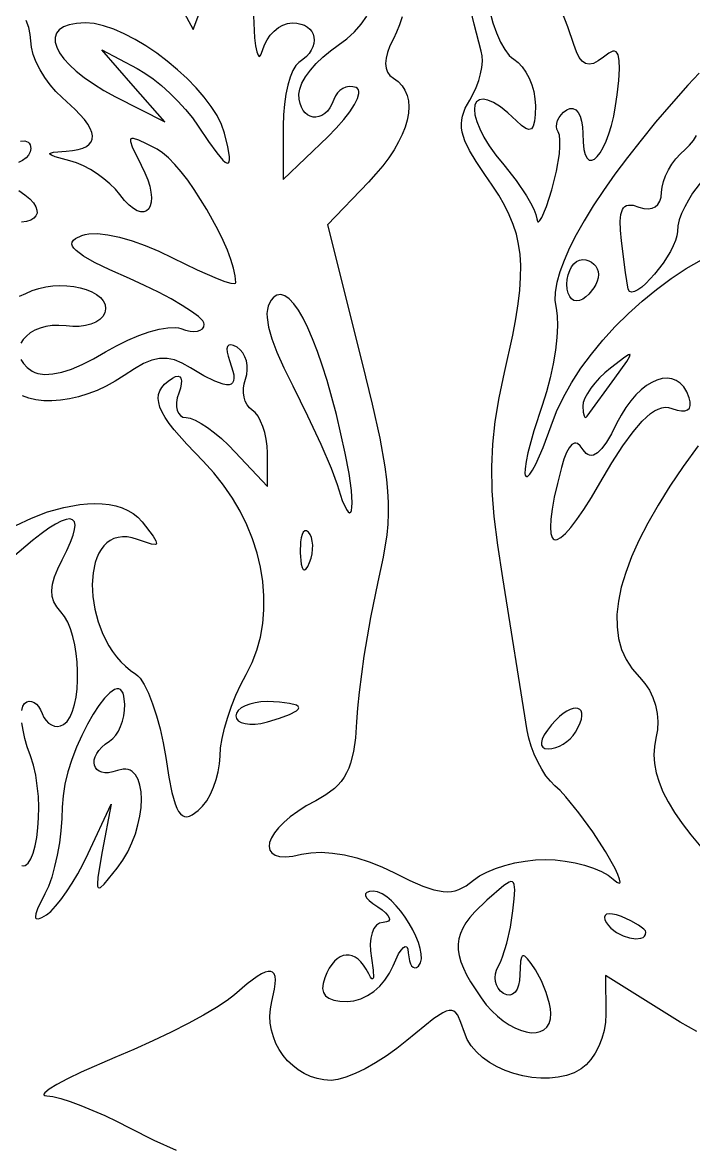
# Model space of a CAD drawing. Header units: millimetres. Extents: x -3.08 to 4.09, y 0 to 4.57.
# Drawn here: x 0.205 to 0.678, y 2.976 to 3.767 of the extents above; entities that cross this region are included whole.
import ezdxf

# ---------------------------------------------------------------- set-up
doc = ezdxf.new("R2010")
doc.units = ezdxf.units.MM

msp = doc.modelspace()

# ---------------------------------------------------------------- linework, layer by layer
at = {"flags": 128}
for points in [[(0.573587, 3.177784), (0.580518, 3.177501), (0.587568, 3.176689), (0.594539, 3.175404), (0.601238, 3.173705), (0.607466, 3.171647), (0.61303, 3.169288), (0.617732, 3.166686), (0.621378, 3.163896), (0.623935, 3.161786), (0.625527, 3.161133), (0.625968, 3.161328), (0.626176, 3.161857), (0.625903, 3.163878), (0.62473, 3.167117), (0.622679, 3.171493), (0.616031, 3.18334), (0.606999, 3.197306), (0.597267, 3.210691), (0.588004, 3.221977), (0.583913, 3.226358), (0.580378, 3.229646), (0.577176, 3.232782), (0.57403, 3.23673), (0.57102, 3.24133), (0.568227, 3.246423), (0.565732, 3.25185), (0.563615, 3.25745), (0.561956, 3.263065), (0.560837, 3.268534), (0.543531, 3.376146), (0.540049, 3.399088), (0.537597, 3.419266), (0.536181, 3.437364), (0.535809, 3.454066), (0.536486, 3.470055), (0.538218, 3.486017), (0.541014, 3.502634), (0.544878, 3.52059), (0.550638, 3.546916), (0.552787, 3.558408), (0.554432, 3.568933), (0.555565, 3.578602), (0.556173, 3.587524), (0.556245, 3.595812), (0.555771, 3.603574), (0.554739, 3.610923), (0.553138, 3.617968), (0.550958, 3.624819), (0.548187, 3.631588), (0.544814, 3.638385), (0.540829, 3.64532), (0.536219, 3.652505), (0.530975, 3.660048), (0.524819, 3.669023), (0.52014, 3.676825), (0.516889, 3.683694), (0.515019, 3.689868), (0.514586, 3.692769), (0.51448, 3.695586), (0.514694, 3.698349), (0.515223, 3.701087), (0.517201, 3.706611), (0.520364, 3.712396), (0.522794, 3.716716), (0.524885, 3.721314), (0.526604, 3.726046), (0.527918, 3.730772), (0.528794, 3.735351), (0.529198, 3.73964), (0.529099, 3.743498), (0.528462, 3.746784), (0.523343, 3.76588), (0.517309, 3.791673)], [(0.31135, 3.788312), (0.325462, 3.761937), (0.334378, 3.786021)], [(0.534379, 3.774706), (0.536589, 3.766831), (0.539154, 3.759592), (0.541992, 3.753194), (0.54502, 3.747845), (0.548158, 3.743751), (0.549742, 3.742239), (0.551323, 3.741118), (0.554392, 3.738845), (0.557255, 3.735781), (0.559849, 3.732063), (0.562113, 3.727823), (0.563982, 3.723196), (0.565395, 3.718317), (0.566289, 3.71332), (0.5666, 3.70834), (0.566452, 3.702125), (0.565974, 3.697392), (0.565114, 3.694098), (0.563819, 3.692203), (0.562993, 3.691767), (0.562039, 3.691665), (0.559722, 3.692443), (0.556815, 3.694497), (0.553267, 3.697784), (0.547264, 3.703391), (0.541888, 3.707644), (0.537162, 3.710619), (0.533105, 3.71239), (0.529739, 3.713031), (0.527085, 3.712615), (0.525165, 3.711217), (0.524, 3.708911), (0.52361, 3.705772), (0.524017, 3.701872), (0.525242, 3.697287), (0.527306, 3.692091), (0.530231, 3.686357), (0.534037, 3.68016), (0.538746, 3.673574), (0.544378, 3.666673), (0.553082, 3.65576), (0.560352, 3.644993), (0.563212, 3.640051), (0.565427, 3.635611), (0.566903, 3.631827), (0.567545, 3.628854), (0.567935, 3.627069), (0.568267, 3.626706), (0.568682, 3.626681), (0.56974, 3.627607), (0.571067, 3.629764), (0.574352, 3.63744), (0.578184, 3.649048), (0.581532, 3.662293), (0.583482, 3.674422), (0.583888, 3.679647), (0.583891, 3.684089), (0.583472, 3.68758), (0.582614, 3.689951)], [(0.582614, 3.689951), (0.581785, 3.691803), (0.581457, 3.693807), (0.581605, 3.695898), (0.582206, 3.698014), (0.583235, 3.70009), (0.584667, 3.702064), (0.586478, 3.703872), (0.588642, 3.705451), (0.590934, 3.706394), (0.593061, 3.706349), (0.59498, 3.705379), (0.596647, 3.703548), (0.59802, 3.700921), (0.599054, 3.69756), (0.599707, 3.693531), (0.599934, 3.688896), (0.600151, 3.68262), (0.600772, 3.677665), (0.601746, 3.673973), (0.603024, 3.671491), (0.604557, 3.670164), (0.606296, 3.669935), (0.608191, 3.670751), (0.610194, 3.672557), (0.612255, 3.675297), (0.614326, 3.678916), (0.616356, 3.68336), (0.618297, 3.688573), (0.620099, 3.694501), (0.621714, 3.701088), (0.623092, 3.70828), (0.624184, 3.716021), (0.625242, 3.726248), (0.625733, 3.734276), (0.625614, 3.74022), (0.624845, 3.744192), (0.624204, 3.745475), (0.623384, 3.746307), (0.622381, 3.746704), (0.62119, 3.746679), (0.61822, 3.74542), (0.614434, 3.742646), (0.610702, 3.739877), (0.607407, 3.738169), (0.604493, 3.737546), (0.601904, 3.738031), (0.599586, 3.739647), (0.597483, 3.742419), (0.595538, 3.746369), (0.593698, 3.751521), (0.589522, 3.763936), (0.585222, 3.774764)], [(0.20411, 3.529672), (0.205937, 3.526838), (0.208578, 3.524126), (0.212073, 3.52159), (0.213942, 3.520633), (0.216038, 3.519928), (0.220873, 3.519261), (0.226498, 3.519569), (0.232837, 3.520831), (0.239811, 3.523028), (0.247342, 3.526139), (0.255354, 3.530143), (0.263767, 3.535021), (0.271482, 3.539452), (0.279324, 3.543338), (0.287076, 3.54661), (0.294521, 3.549203), (0.301441, 3.551049), (0.307619, 3.552081), (0.312837, 3.552233), (0.315018, 3.551958), (0.316878, 3.551437), (0.32017, 3.550365), (0.323242, 3.549733), (0.326025, 3.549529), (0.328453, 3.549741), (0.330458, 3.550356), (0.331974, 3.551361), (0.332933, 3.552744), (0.333267, 3.554493), (0.332993, 3.555563), (0.33219, 3.556837), (0.329103, 3.559926), (0.324222, 3.563629), (0.317764, 3.567812), (0.309945, 3.572345), (0.300982, 3.577094), (0.291091, 3.581928), (0.280489, 3.586715), (0.266782, 3.59284), (0.256039, 3.59808), (0.24814, 3.602545), (0.242963, 3.606343), (0.241358, 3.608028), (0.240389, 3.609586), (0.24004, 3.611034), (0.240296, 3.612383), (0.241142, 3.613648), (0.242564, 3.614843), (0.247073, 3.617076), (0.249356, 3.617759), (0.251983, 3.618192), (0.258165, 3.61833), (0.265422, 3.61754), (0.273559, 3.615869), (0.282378, 3.613366), (0.291682, 3.610078), (0.301276, 3.606053), (0.310962, 3.60134), (0.328249, 3.592782), (0.342408, 3.586635), (0.347857, 3.584645), (0.351975, 3.583473), (0.35458, 3.58319), (0.355258, 3.583404), (0.355489, 3.583868), (0.355082, 3.588555), (0.353912, 3.594001), (0.352055, 3.600076), (0.349588, 3.606651), (0.346585, 3.613598), (0.343124, 3.620788), (0.33513, 3.635382), (0.326215, 3.649403), (0.321602, 3.655877), (0.316987, 3.661821), (0.312447, 3.667107), (0.308056, 3.671606), (0.303892, 3.67519), (0.300031, 3.677729), (0.292641, 3.6816), (0.287171, 3.684174), (0.283519, 3.685347), (0.282342, 3.685376), (0.28158, 3.685015), (0.28122, 3.684253), (0.28125, 3.683075), (0.282426, 3.679422), (0.288878, 3.666562), (0.291489, 3.661235), (0.293477, 3.656244), (0.294875, 3.651634), (0.295714, 3.647447), (0.296026, 3.643727), (0.295842, 3.640517), (0.295195, 3.637859), (0.294116, 3.635798), (0.292637, 3.634376), (0.290789, 3.633637), (0.288604, 3.633623), (0.286115, 3.634379), (0.283351, 3.635946), (0.280347, 3.638368), (0.277132, 3.641689), (0.273739, 3.645951), (0.270629, 3.649706), (0.266861, 3.653429), (0.262582, 3.657021), (0.257934, 3.660387), (0.253062, 3.663429), (0.24811, 3.666051), (0.243223, 3.668155), (0.238545, 3.669646), (0.22825, 3.672499), (0.225555, 3.673544), (0.224477, 3.674387), (0.22454, 3.674744), (0.225001, 3.675065), (0.227113, 3.675616), (0.236045, 3.676493), (0.240519, 3.676937), (0.244374, 3.677633), (0.247609, 3.678583), (0.250224, 3.679785), (0.25222, 3.681242), (0.253596, 3.682952), (0.254353, 3.684916), (0.254489, 3.687135), (0.254006, 3.689609), (0.252903, 3.692338), (0.251181, 3.695323), (0.248838, 3.698563), (0.242293, 3.705813), (0.233267, 3.71409), (0.228803, 3.718338), (0.224639, 3.723129), (0.220865, 3.728299), (0.217573, 3.733684), (0.214853, 3.739119), (0.212798, 3.744442), (0.211498, 3.749486), (0.211045, 3.75409), (0.210666, 3.758612), (0.209581, 3.763433), (0.207866, 3.768405)], [(0.347559, 3.689021), (0.345444, 3.695091), (0.34227, 3.701413), (0.338147, 3.707899), (0.333189, 3.71446), (0.327508, 3.721007), (0.321216, 3.727451), (0.314426, 3.733704), (0.30725, 3.739675), (0.2998, 3.745277), (0.292188, 3.75042), (0.284527, 3.755016), (0.27693, 3.758976), (0.269508, 3.76221), (0.262374, 3.76463), (0.255641, 3.766148), (0.24942, 3.766673), (0.243199, 3.766347), (0.238079, 3.765401), (0.234041, 3.763885), (0.231063, 3.761848), (0.229127, 3.75934), (0.228211, 3.756409), (0.228295, 3.753106), (0.229359, 3.749479), (0.231383, 3.745578), (0.234347, 3.741452), (0.23823, 3.737151), (0.243012, 3.732724), (0.248672, 3.72822), (0.255192, 3.723689), (0.26255, 3.71918), (0.270725, 3.714743), (0.305489, 3.696965), (0.283267, 3.722326), (0.261045, 3.747673), (0.286045, 3.734562), (0.291433, 3.731366), (0.297167, 3.727304), (0.303071, 3.722543), (0.30897, 3.717248), (0.314687, 3.711585), (0.320047, 3.70572), (0.324873, 3.69982), (0.328989, 3.694048), (0.336355, 3.683087), (0.34216, 3.67511), (0.346464, 3.670102), (0.348071, 3.668705), (0.349326, 3.668045), (0.350235, 3.668119), (0.350807, 3.668924), (0.351048, 3.67046), (0.350966, 3.672724), (0.349863, 3.679428), (0.347559, 3.689021)], [(0.367878, 3.771632), (0.368786, 3.756137), (0.369477, 3.750489), (0.37029, 3.746373), (0.3712, 3.743889), (0.371683, 3.743291), (0.372181, 3.743138), (0.37269, 3.743442), (0.373207, 3.744217), (0.374253, 3.747229), (0.375597, 3.751135), (0.377477, 3.754779), (0.379806, 3.758081), (0.3825, 3.760962), (0.38547, 3.763341), (0.388632, 3.765139), (0.391899, 3.766276), (0.395184, 3.766673), (0.398419, 3.766473), (0.401291, 3.765897), (0.403794, 3.764981), (0.405922, 3.763763), (0.407669, 3.762278), (0.409028, 3.760565), (0.409993, 3.758659), (0.410559, 3.756597), (0.410718, 3.754416), (0.410465, 3.752152), (0.409792, 3.749843), (0.408695, 3.747525), (0.407167, 3.745234), (0.405202, 3.743008), (0.402793, 3.740883), (0.399934, 3.738896), (0.397702, 3.736744), (0.39562, 3.733246), (0.393733, 3.728585), (0.392087, 3.722942), (0.390727, 3.716503), (0.389699, 3.709448), (0.389049, 3.701963), (0.388823, 3.694229), (0.388823, 3.656437), (0.420225, 3.686548), (0.426298, 3.692691), (0.431514, 3.698596), (0.435792, 3.704123), (0.439048, 3.70913), (0.441202, 3.713474), (0.442171, 3.717015), (0.442185, 3.71844), (0.441873, 3.71961), (0.441223, 3.720509), (0.440225, 3.721118), (0.437846, 3.72175), (0.435459, 3.721835), (0.433129, 3.721408), (0.430918, 3.720503), (0.428892, 3.719154), (0.427114, 3.717395), (0.425648, 3.715261), (0.424559, 3.712784), (0.423268, 3.709571), (0.421734, 3.706847), (0.420001, 3.704606), (0.418115, 3.702841), (0.416121, 3.701546), (0.414063, 3.700715), (0.411988, 3.70034), (0.409939, 3.700415), (0.407962, 3.700933), (0.406103, 3.701887), (0.404406, 3.703272), (0.402916, 3.705079), (0.401679, 3.707304), (0.40074, 3.709938), (0.400143, 3.712975), (0.399934, 3.716409), (0.400501, 3.720078), (0.402126, 3.724218), (0.404695, 3.728688), (0.408093, 3.733345), (0.412209, 3.738049), (0.416926, 3.742657), (0.422132, 3.747029), (0.427712, 3.751021), (0.433722, 3.755443), (0.43913, 3.760395), (0.443874, 3.765778), (0.447892, 3.771494)], [(0.472785, 3.771054), (0.470891, 3.765397), (0.468801, 3.760155), (0.466559, 3.755507), (0.464116, 3.750509), (0.462371, 3.745953), (0.461324, 3.741836), (0.460975, 3.738158), (0.461324, 3.734916), (0.462371, 3.73211), (0.464116, 3.729738), (0.466559, 3.727798), (0.469885, 3.725341), (0.472592, 3.722482), (0.474687, 3.719246), (0.476174, 3.715659), (0.477061, 3.711746), (0.477353, 3.707533), (0.477057, 3.703046), (0.476179, 3.698309), (0.474724, 3.693348), (0.4727, 3.68819), (0.470112, 3.682859), (0.466967, 3.67738), (0.46327, 3.671781), (0.459028, 3.666085), (0.454248, 3.660318), (0.448934, 3.654507), (0.420156, 3.624479), (0.444517, 3.527229), (0.451587, 3.498228), (0.456873, 3.474266), (0.460455, 3.454218), (0.461632, 3.44531), (0.462415, 3.43696), (0.462812, 3.429025), (0.462833, 3.421366), (0.46249, 3.413842), (0.461792, 3.406313), (0.459373, 3.390674), (0.455656, 3.373326), (0.450384, 3.348011), (0.445793, 3.320974), (0.442377, 3.295449), (0.441263, 3.284265), (0.440628, 3.274673), (0.439844, 3.26345), (0.438463, 3.253846), (0.436384, 3.245663), (0.43505, 3.242043), (0.433503, 3.238703), (0.431731, 3.235619), (0.429719, 3.232766), (0.427456, 3.23012), (0.424929, 3.227656), (0.41903, 3.223172), (0.41192, 3.219118), (0.405136, 3.215429), (0.399091, 3.211616), (0.393804, 3.207742), (0.389292, 3.203873), (0.385572, 3.200073), (0.38266, 3.196408), (0.380576, 3.192942), (0.379335, 3.189741), (0.378955, 3.186869), (0.379454, 3.184391), (0.380849, 3.182372), (0.383156, 3.180878), (0.386394, 3.179972), (0.39058, 3.17972), (0.395731, 3.180187), (0.401864, 3.181437), (0.408406, 3.182541), (0.415704, 3.182809), (0.423612, 3.182269), (0.431984, 3.180951), (0.440675, 3.178883), (0.449538, 3.176093), (0.458428, 3.172611), (0.467198, 3.168465), (0.478149, 3.163023), (0.487314, 3.15901), (0.495019, 3.156396), (0.501588, 3.155151), (0.504549, 3.155032), (0.507349, 3.155243), (0.510027, 3.155781), (0.512625, 3.156643), (0.517744, 3.159319), (0.523031, 3.163243), (0.527226, 3.166164), (0.532442, 3.16889), (0.538473, 3.171359), (0.545111, 3.173514), (0.552149, 3.175293), (0.559379, 3.176637), (0.566594, 3.177488), (0.573587, 3.177784)], [(0.682032, 3.731334), (0.673948, 3.722757), (0.662263, 3.709582), (0.65127, 3.696701), (0.640988, 3.684146), (0.631437, 3.671952), (0.622637, 3.660151), (0.614608, 3.648779), (0.60737, 3.637867), (0.600942, 3.627451), (0.595346, 3.617563), (0.590601, 3.608238), (0.586726, 3.599509), (0.583743, 3.591409), (0.58167, 3.583972), (0.580527, 3.577233), (0.580335, 3.571224), (0.581114, 3.565979), (0.582011, 3.560372), (0.582218, 3.553354), (0.581774, 3.545207), (0.580722, 3.536212), (0.5791, 3.52665), (0.57695, 3.516803), (0.574312, 3.506953), (0.571225, 3.497382), (0.565381, 3.479433), (0.561283, 3.46405), (0.560004, 3.457832), (0.559302, 3.452868), (0.559221, 3.449363), (0.559428, 3.448221), (0.559809, 3.447521), (0.560343, 3.447263), (0.560997, 3.447421), (0.562628, 3.448909), (0.564628, 3.451841), (0.566925, 3.456069), (0.572115, 3.467833), (0.577614, 3.483034), (0.581439, 3.493084), (0.586278, 3.503236), (0.59205, 3.513414), (0.598675, 3.523542), (0.606073, 3.533544), (0.614165, 3.543345), (0.622871, 3.55287), (0.632109, 3.562041), (0.641801, 3.570785), (0.651866, 3.579024), (0.662224, 3.586683), (0.672796, 3.593687), (0.683501, 3.599959)], [(0.203877, 3.683534), (0.206926, 3.683558), (0.209176, 3.682696), (0.209983, 3.681922), (0.210568, 3.680913), (0.211045, 3.678173), (0.210648, 3.675853), (0.209511, 3.673673), (0.207712, 3.671683), (0.205333, 3.66993), (0.202452, 3.668464)], [(0.684199, 3.656085), (0.677325, 3.646706), (0.674335, 3.64189), (0.671734, 3.637103), (0.669591, 3.632429), (0.667976, 3.627954), (0.666956, 3.623761), (0.6666, 3.619937), (0.666249, 3.616887), (0.665252, 3.613428), (0.663696, 3.609663), (0.661667, 3.605693), (0.656539, 3.597549), (0.650561, 3.589809), (0.644424, 3.583289), (0.641512, 3.580741), (0.638821, 3.578804), (0.636437, 3.57758), (0.634446, 3.57717), (0.632934, 3.577676), (0.631989, 3.579201), (0.630047, 3.590913), (0.627156, 3.613271), (0.626434, 3.620881), (0.626293, 3.627037), (0.626765, 3.631804), (0.627885, 3.635246), (0.628699, 3.636491), (0.629688, 3.63743), (0.630856, 3.638069), (0.632207, 3.638419), (0.635476, 3.638279), (0.639531, 3.637076), (0.642928, 3.636081), (0.646009, 3.635795), (0.648731, 3.636191), (0.651052, 3.637243), (0.65293, 3.638922), (0.654324, 3.641201), (0.655191, 3.644053), (0.655489, 3.647451), (0.655827, 3.651044), (0.656795, 3.654939), (0.658325, 3.659011), (0.660349, 3.663135), (0.662799, 3.667188), (0.665608, 3.671045), (0.668708, 3.674581), (0.672031, 3.677673), (0.675208, 3.680669), (0.677889, 3.68392), (0.680036, 3.687323)], [(0.20268, 3.648706), (0.206952, 3.64567), (0.210339, 3.642737), (0.212863, 3.639939), (0.214544, 3.637309), (0.215401, 3.63488), (0.215455, 3.632683), (0.214727, 3.630753), (0.213237, 3.629121), (0.211005, 3.627821), (0.208051, 3.626884), (0.204396, 3.626343)], [(0.588823, 3.582673), (0.589049, 3.586154), (0.589699, 3.589401), (0.590727, 3.592345), (0.592087, 3.594913), (0.593733, 3.597034), (0.59562, 3.598638), (0.597702, 3.599653), (0.599934, 3.600007), (0.602166, 3.599793), (0.604248, 3.599181), (0.606135, 3.598214), (0.607781, 3.596934), (0.609141, 3.595384), (0.610168, 3.593608), (0.610818, 3.591649), (0.611045, 3.589548), (0.610818, 3.587308), (0.610168, 3.584948), (0.609141, 3.582538), (0.607781, 3.580149), (0.604248, 3.57572), (0.602166, 3.573822), (0.599934, 3.572229), (0.597702, 3.571202), (0.59562, 3.570927), (0.593733, 3.571361), (0.592087, 3.572462), (0.590727, 3.574186), (0.589699, 3.576491), (0.589049, 3.579334), (0.588823, 3.582673)], [(0.203139, 3.574269), (0.207642, 3.576104), (0.212007, 3.578191), (0.216672, 3.579783), (0.221547, 3.580903), (0.226542, 3.581573), (0.231568, 3.581814), (0.236536, 3.581649), (0.241355, 3.581099), (0.245936, 3.580187), (0.250188, 3.578935), (0.254023, 3.577364), (0.257351, 3.575496), (0.260082, 3.573354), (0.262125, 3.570959), (0.263393, 3.568334), (0.263794, 3.5655), (0.263239, 3.562479), (0.261913, 3.56004), (0.259769, 3.557896), (0.256918, 3.556084), (0.253474, 3.55464), (0.249547, 3.553604), (0.245249, 3.553012), (0.240693, 3.552902), (0.235989, 3.553312), (0.230919, 3.553757), (0.226138, 3.553629), (0.221684, 3.552981), (0.2176, 3.551865), (0.213925, 3.550337), (0.2107, 3.54845), (0.207965, 3.546256), (0.20576, 3.54381), (0.204127, 3.541166)], [(0.432642, 3.463896), (0.426412, 3.491003), (0.41983, 3.51496), (0.416457, 3.525649), (0.413056, 3.535421), (0.409647, 3.544232), (0.40625, 3.55204), (0.402885, 3.5588), (0.399573, 3.56447), (0.396333, 3.569006), (0.393185, 3.572366), (0.39015, 3.574506), (0.387247, 3.575383), (0.385852, 3.575334), (0.384497, 3.574953), (0.383186, 3.574234), (0.38192, 3.573173), (0.380427, 3.571438), (0.379231, 3.569487), (0.378336, 3.567306), (0.377744, 3.564879), (0.37746, 3.562192), (0.377487, 3.559229), (0.378484, 3.552416), (0.380764, 3.544319), (0.384352, 3.534818), (0.389274, 3.523791), (0.395559, 3.511118), (0.406004, 3.490169), (0.415404, 3.470093), (0.422729, 3.453169), (0.426948, 3.441673), (0.430537, 3.430575), (0.433462, 3.424054), (0.434651, 3.422414), (0.435644, 3.421804), (0.436431, 3.422185), (0.437003, 3.423519), (0.43735, 3.425767), (0.437461, 3.428892), (0.43694, 3.437617), (0.43536, 3.449387), (0.432642, 3.463896)], [(0.200621, 3.412821), (0.211607, 3.418104), (0.222933, 3.422408), (0.234333, 3.425619), (0.245542, 3.427622), (0.250992, 3.428136), (0.256294, 3.428305), (0.261416, 3.428116), (0.266325, 3.427553), (0.270986, 3.426603), (0.275368, 3.425252), (0.279437, 3.423485), (0.28316, 3.421289), (0.286503, 3.418648), (0.289434, 3.415548), (0.297391, 3.405278), (0.299247, 3.402175), (0.299656, 3.400295), (0.29931, 3.399782), (0.298593, 3.399538), (0.296035, 3.399806), (0.286337, 3.403021), (0.282524, 3.404205), (0.278952, 3.404834), (0.275619, 3.404936), (0.272528, 3.404539), (0.269677, 3.403672), (0.267068, 3.402364), (0.264701, 3.400645), (0.262576, 3.398542), (0.260693, 3.396085), (0.259053, 3.393303), (0.257657, 3.390224), (0.256504, 3.386877), (0.25493, 3.379496), (0.254335, 3.37139), (0.254721, 3.362791), (0.256092, 3.353928), (0.258451, 3.345032), (0.261799, 3.336335), (0.266141, 3.328067), (0.268686, 3.324166), (0.27148, 3.320459), (0.274523, 3.316974), (0.277817, 3.313742), (0.281361, 3.310789), (0.285156, 3.308146), (0.286566, 3.307019), (0.288013, 3.305413), (0.290976, 3.300888), (0.293957, 3.294809), (0.296871, 3.287418), (0.299632, 3.278955), (0.302152, 3.269659), (0.304346, 3.259772), (0.306128, 3.249534), (0.308363, 3.235739), (0.310533, 3.224949), (0.312759, 3.216966), (0.313932, 3.213965), (0.315165, 3.211592), (0.316472, 3.20982), (0.31787, 3.208627), (0.319373, 3.207986), (0.320997, 3.207872), (0.322757, 3.208262), (0.324668, 3.20913), (0.329003, 3.212201), (0.332092, 3.215279), (0.334974, 3.219158), (0.337585, 3.223682), (0.339863, 3.228692), (0.341744, 3.234033), (0.343165, 3.239547), (0.344064, 3.245076), (0.344378, 3.250465), (0.344752, 3.256241), (0.345825, 3.26289), (0.34752, 3.270177), (0.349764, 3.277866), (0.35248, 3.285721), (0.355593, 3.293506), (0.359029, 3.300985), (0.362712, 3.307923), (0.366962, 3.316333), (0.370334, 3.325163), (0.372842, 3.33435), (0.374498, 3.343832), (0.375315, 3.353547), (0.375304, 3.363434), (0.374478, 3.37343), (0.37285, 3.383474), (0.370433, 3.393502), (0.367238, 3.403454), (0.363279, 3.413267), (0.358567, 3.422878), (0.353116, 3.432227), (0.346937, 3.441251), (0.340043, 3.449888), (0.332448, 3.458076), (0.320889, 3.470049), (0.312031, 3.480235), (0.308589, 3.484728), (0.305791, 3.488861), (0.303627, 3.49266), (0.302085, 3.496156), (0.301156, 3.499376), (0.300828, 3.502348), (0.301093, 3.505102), (0.301938, 3.507666), (0.303354, 3.510068), (0.30533, 3.512337), (0.307855, 3.514502), (0.31092, 3.51659), (0.313069, 3.517663), (0.314789, 3.517987), (0.316064, 3.517597), (0.316882, 3.516527), (0.317226, 3.514812), (0.317084, 3.512485), (0.31644, 3.50958), (0.315281, 3.506132), (0.314194, 3.502667), (0.313648, 3.499437), (0.313622, 3.496509), (0.314093, 3.493956), (0.315042, 3.491848), (0.316445, 3.490255), (0.318282, 3.489247), (0.320531, 3.488896), (0.323377, 3.488399), (0.326926, 3.486976), (0.331035, 3.484727), (0.335564, 3.481751), (0.340371, 3.478149), (0.345314, 3.474019), (0.350253, 3.469461), (0.355045, 3.464576), (0.377712, 3.440257), (0.377712, 3.463923), (0.377494, 3.46881), (0.376872, 3.473628), (0.375888, 3.478253), (0.374587, 3.48256), (0.373012, 3.486428), (0.371208, 3.48973), (0.369218, 3.492344), (0.367087, 3.494146), (0.36507, 3.495775), (0.363418, 3.497894), (0.362151, 3.500413), (0.361288, 3.503244), (0.36085, 3.506298), (0.360856, 3.509483), (0.361327, 3.512713), (0.362281, 3.515896), (0.363213, 3.519097), (0.363618, 3.522369), (0.363522, 3.52562), (0.362948, 3.528758), (0.36192, 3.531691), (0.360465, 3.534327), (0.358604, 3.536574), (0.356364, 3.53834), (0.353929, 3.53961), (0.351985, 3.540119), (0.350544, 3.53989), (0.349614, 3.538941), (0.349209, 3.537292), (0.349337, 3.534965), (0.35001, 3.531979), (0.351239, 3.528354), (0.353455, 3.521554), (0.353996, 3.518831), (0.35415, 3.516556), (0.353912, 3.51473), (0.353275, 3.513352), (0.352232, 3.512419), (0.350778, 3.511932), (0.348905, 3.511889), (0.346607, 3.512289), (0.340712, 3.514414), (0.333042, 3.5183), (0.323545, 3.523937), (0.317728, 3.527201), (0.312308, 3.529382), (0.307083, 3.530456), (0.30185, 3.530399), (0.296406, 3.529187), (0.290549, 3.526797), (0.284075, 3.523203), (0.276781, 3.518382), (0.270617, 3.514395), (0.264264, 3.51091), (0.257789, 3.507928), (0.251259, 3.505452), (0.244742, 3.503484), (0.238305, 3.502025), (0.232015, 3.501078), (0.225939, 3.500644), (0.220145, 3.500725), (0.2147, 3.501324), (0.209672, 3.502443), (0.205127, 3.504083)], [(0.622517, 3.516673), (0.630919, 3.528417), (0.632895, 3.53163), (0.633349, 3.533154), (0.632996, 3.533303), (0.632252, 3.533054), (0.629578, 3.531394), (0.619378, 3.523646), (0.615472, 3.520345), (0.611828, 3.516808), (0.608526, 3.513145), (0.605646, 3.509465), (0.603266, 3.505879), (0.601468, 3.502497), (0.600331, 3.499429), (0.599934, 3.496784), (0.600182, 3.492648), (0.600857, 3.489955), (0.601323, 3.48922), (0.601856, 3.488933), (0.602443, 3.489121), (0.603073, 3.489812), (0.622517, 3.516673)], [(0.662712, 3.49534), (0.666357, 3.494153), (0.669438, 3.493595), (0.671933, 3.493653), (0.673823, 3.494316), (0.675088, 3.495571), (0.675708, 3.497406), (0.675663, 3.49981), (0.674934, 3.502771), (0.673187, 3.506965), (0.67104, 3.510376), (0.668536, 3.51302), (0.665721, 3.514912), (0.662638, 3.516069), (0.659332, 3.516505), (0.655848, 3.516237), (0.652231, 3.515281), (0.648523, 3.513652), (0.644771, 3.511365), (0.641019, 3.508437), (0.637311, 3.504884), (0.633691, 3.500721), (0.630205, 3.495963), (0.626896, 3.490627), (0.623809, 3.484729), (0.620076, 3.477415), (0.616573, 3.471536), (0.613296, 3.467087), (0.610243, 3.464067), (0.60741, 3.462474), (0.606074, 3.462212), (0.604793, 3.462305), (0.603565, 3.462754), (0.60239, 3.463557), (0.600198, 3.466229), (0.598146, 3.468973), (0.596135, 3.470486), (0.595146, 3.470782), (0.594167, 3.470769), (0.592241, 3.469821), (0.590357, 3.467641), (0.588516, 3.464231), (0.586717, 3.459589), (0.584962, 3.453715), (0.582109, 3.442523), (0.579908, 3.432711), (0.578349, 3.424284), (0.577421, 3.417244), (0.577116, 3.411597), (0.577422, 3.407346), (0.578329, 3.404497), (0.579005, 3.403598), (0.579828, 3.403052), (0.580796, 3.402858), (0.581908, 3.403016), (0.584559, 3.404394), (0.587771, 3.407189), (0.591534, 3.411406), (0.595838, 3.417049), (0.600672, 3.424123), (0.606027, 3.43263), (0.611892, 3.442576), (0.620448, 3.456993), (0.628243, 3.469039), (0.635342, 3.478783), (0.641812, 3.486291), (0.644832, 3.489229), (0.647718, 3.491633), (0.650481, 3.493513), (0.653126, 3.494877), (0.655664, 3.495733), (0.658102, 3.49609), (0.660449, 3.495956), (0.662712, 3.49534)], [(0.68117, 3.468979), (0.670727, 3.454445), (0.661339, 3.440515), (0.653004, 3.427186), (0.645723, 3.41445), (0.639492, 3.402304), (0.634311, 3.390741), (0.630179, 3.379756), (0.627093, 3.369343), (0.625054, 3.359499), (0.624058, 3.350216), (0.624105, 3.34149), (0.625193, 3.333315), (0.627322, 3.325686), (0.630489, 3.318597), (0.634693, 3.312044), (0.639934, 3.306021), (0.643704, 3.30169), (0.646854, 3.296899), (0.649361, 3.291733), (0.651201, 3.286276), (0.652353, 3.280612), (0.652793, 3.274827), (0.652499, 3.269005), (0.651448, 3.263229), (0.650368, 3.257389), (0.650034, 3.251397), (0.650461, 3.245228), (0.651666, 3.238858), (0.653662, 3.232264), (0.656466, 3.225422), (0.660092, 3.218308), (0.664557, 3.210899), (0.669875, 3.20317), (0.676062, 3.195098), (0.683132, 3.18666)], [(0.20473, 3.282647), (0.205445, 3.285681), (0.206698, 3.287659), (0.208281, 3.288739), (0.209955, 3.289194), (0.21167, 3.289055), (0.213373, 3.288352), (0.215015, 3.287115), (0.216543, 3.285372), (0.217908, 3.283155), (0.219059, 3.280493), (0.22027, 3.277816), (0.221801, 3.275566), (0.22359, 3.273775), (0.225573, 3.272475), (0.227689, 3.271697), (0.229875, 3.271473), (0.23207, 3.271834), (0.234212, 3.272812), (0.236681, 3.274981), (0.23879, 3.278125), (0.240541, 3.282116), (0.241939, 3.286823), (0.242985, 3.292118), (0.243683, 3.297871), (0.244036, 3.303953), (0.244048, 3.310234), (0.243722, 3.316585), (0.243061, 3.322878), (0.242068, 3.328981), (0.240747, 3.334767), (0.2391, 3.340106), (0.237131, 3.344868), (0.234843, 3.348924), (0.232239, 3.352146), (0.229367, 3.355512), (0.227343, 3.359075), (0.22617, 3.362908), (0.22585, 3.367083), (0.226385, 3.371672), (0.227774, 3.376747), (0.230022, 3.382381), (0.233128, 3.388646), (0.236517, 3.395294), (0.239109, 3.401073), (0.240916, 3.405982), (0.241948, 3.41002), (0.242218, 3.413186), (0.241737, 3.41548), (0.240518, 3.416902), (0.238571, 3.417451), (0.235908, 3.417126), (0.232542, 3.415927), (0.228483, 3.413853), (0.223743, 3.410903), (0.218335, 3.407078), (0.212269, 3.402376), (0.198212, 3.39034)], [(0.406642, 3.408104), (0.405311, 3.409018), (0.404104, 3.40903), (0.403045, 3.4082), (0.402158, 3.406588), (0.401467, 3.404254), (0.400996, 3.401258), (0.400809, 3.393521), (0.401582, 3.385763), (0.402229, 3.383369), (0.403033, 3.381984), (0.403977, 3.381622), (0.405049, 3.382296), (0.406234, 3.384021), (0.407517, 3.386812), (0.408552, 3.389876), (0.409253, 3.393), (0.409624, 3.396097), (0.409668, 3.399078), (0.409388, 3.401857), (0.408789, 3.404345), (0.407872, 3.406457), (0.406642, 3.408104)], [(0.251573, 3.181896), (0.267698, 3.216673), (0.26142, 3.18334), (0.258331, 3.165346), (0.25796, 3.160399), (0.258114, 3.158888), (0.25851, 3.158), (0.259162, 3.157719), (0.260083, 3.158033), (0.262783, 3.160383), (0.271975, 3.171576), (0.275951, 3.177217), (0.2794, 3.183204), (0.282321, 3.189426), (0.284715, 3.195769), (0.28658, 3.202122), (0.287916, 3.208371), (0.288724, 3.214404), (0.289003, 3.220109), (0.288753, 3.225373), (0.287973, 3.230084), (0.286663, 3.234128), (0.284823, 3.237394), (0.282453, 3.23977), (0.281068, 3.240588), (0.279552, 3.241141), (0.277902, 3.241415), (0.276119, 3.241396), (0.272156, 3.240423), (0.26885, 3.239367), (0.265883, 3.238831), (0.263268, 3.23877), (0.261014, 3.239141), (0.259136, 3.239899), (0.257644, 3.240999), (0.256551, 3.242399), (0.255868, 3.244052), (0.255607, 3.245915), (0.25578, 3.247944), (0.256399, 3.250094), (0.257476, 3.252322), (0.259023, 3.254582), (0.261051, 3.256831), (0.263573, 3.259024), (0.2666, 3.261118), (0.268825, 3.262881), (0.270885, 3.265267), (0.272738, 3.26817), (0.274338, 3.271486), (0.275642, 3.275109), (0.276606, 3.278934), (0.277186, 3.282856), (0.277337, 3.286771), (0.276718, 3.292737), (0.276074, 3.294824), (0.275228, 3.296348), (0.274195, 3.297334), (0.272991, 3.297809), (0.271632, 3.297797), (0.270134, 3.297324), (0.266783, 3.295101), (0.263063, 3.291344), (0.2591, 3.28626), (0.255021, 3.280054), (0.25095, 3.272931), (0.247013, 3.265098), (0.243337, 3.256761), (0.240047, 3.248124), (0.23727, 3.239394), (0.23513, 3.230776), (0.233754, 3.222477), (0.233267, 3.214701), (0.233018, 3.206525), (0.232303, 3.197996), (0.231172, 3.189367), (0.229677, 3.180887), (0.227866, 3.172807), (0.225791, 3.165379), (0.2235, 3.158852), (0.221045, 3.153479), (0.215863, 3.142981), (0.214626, 3.139567), (0.214297, 3.13731), (0.214474, 3.136601), (0.21488, 3.136163), (0.216379, 3.136075), (0.218798, 3.136997), (0.222142, 3.138882), (0.225145, 3.141245), (0.228582, 3.144823), (0.232334, 3.149439), (0.236279, 3.154915), (0.240297, 3.161075), (0.244265, 3.167743), (0.248064, 3.174742), (0.251573, 3.181896)], [(0.399934, 3.284632), (0.39948, 3.285489), (0.39818, 3.286288), (0.393406, 3.287644), (0.38634, 3.288559), (0.377712, 3.288896), (0.373248, 3.28869), (0.369083, 3.288099), (0.365309, 3.287166), (0.362017, 3.285932), (0.359298, 3.284438), (0.357243, 3.282726), (0.355943, 3.280837), (0.355489, 3.278812), (0.355943, 3.276911), (0.357243, 3.275367), (0.359298, 3.274196), (0.362017, 3.273416), (0.365309, 3.273046), (0.369083, 3.273101), (0.373248, 3.273601), (0.377712, 3.274562), (0.38634, 3.277153), (0.393406, 3.279915), (0.39818, 3.282517), (0.39948, 3.283656), (0.399934, 3.284632)], [(0.594837, 3.267409), (0.596785, 3.270857), (0.598169, 3.273936), (0.599023, 3.276636), (0.599383, 3.278948), (0.599284, 3.28086), (0.598761, 3.282361), (0.597849, 3.283442), (0.596583, 3.284092), (0.594999, 3.284299), (0.593131, 3.284055), (0.591014, 3.283347), (0.588684, 3.282165), (0.586176, 3.2805), (0.583525, 3.27834), (0.580766, 3.275674), (0.577934, 3.272493), (0.575019, 3.268735), (0.57285, 3.265394), (0.57143, 3.262497), (0.570764, 3.260069), (0.570853, 3.258136), (0.571703, 3.256723), (0.573317, 3.255857), (0.575698, 3.255562), (0.578217, 3.255804), (0.580858, 3.256497), (0.583542, 3.257593), (0.586189, 3.259043), (0.588721, 3.260798), (0.591059, 3.26281), (0.593124, 3.26503), (0.594837, 3.267409)], [(0.204691, 3.173438), (0.205874, 3.173305), (0.207013, 3.173567), (0.208105, 3.174204), (0.209148, 3.175194), (0.211069, 3.178152), (0.212751, 3.182274), (0.214168, 3.187393), (0.215295, 3.193342), (0.216105, 3.199953), (0.216573, 3.207061), (0.216673, 3.214497), (0.21638, 3.222096), (0.215666, 3.229689), (0.214508, 3.237111), (0.212879, 3.244194), (0.210753, 3.250771), (0.208606, 3.256956), (0.206893, 3.262993), (0.205632, 3.268733), (0.20484, 3.274022)], [(0.577531, 3.069451), (0.57728, 3.072581), (0.57662, 3.076159), (0.574253, 3.084156), (0.570793, 3.092439), (0.5666, 3.100007), (0.563512, 3.104613), (0.561054, 3.107824), (0.559158, 3.109617), (0.558399, 3.109976), (0.557753, 3.109972), (0.557213, 3.109603), (0.55677, 3.108865), (0.556139, 3.106276), (0.555656, 3.096562), (0.55539, 3.092667), (0.554698, 3.089309), (0.553625, 3.086541), (0.552218, 3.084418), (0.550526, 3.082994), (0.548593, 3.082322), (0.546468, 3.082456), (0.544198, 3.083451), (0.542078, 3.085098), (0.540395, 3.08711), (0.539166, 3.089409), (0.538404, 3.091918), (0.538127, 3.094558), (0.538348, 3.09725), (0.539084, 3.099916), (0.54035, 3.102479), (0.541908, 3.105454), (0.543478, 3.109294), (0.546486, 3.118929), (0.54903, 3.130102), (0.550767, 3.141534), (0.551636, 3.150075), (0.551982, 3.156291), (0.551613, 3.160261), (0.551102, 3.161429), (0.55034, 3.162066), (0.549305, 3.16218), (0.547972, 3.161783), (0.544318, 3.159491), (0.532392, 3.149201), (0.523862, 3.140842), (0.520473, 3.136912), (0.517665, 3.133091), (0.515434, 3.129336), (0.51378, 3.125606), (0.512698, 3.121857), (0.512187, 3.118047), (0.512244, 3.114133), (0.512867, 3.110073), (0.514052, 3.105824), (0.515798, 3.101344), (0.518102, 3.096589), (0.520962, 3.091519), (0.528337, 3.080257), (0.531968, 3.075495), (0.535821, 3.071213), (0.539832, 3.067425), (0.543937, 3.064144), (0.548074, 3.061386), (0.552178, 3.059163), (0.556187, 3.05749), (0.560038, 3.05638), (0.563666, 3.055847), (0.56701, 3.055906), (0.570004, 3.05657), (0.572587, 3.057852), (0.574694, 3.059768), (0.576263, 3.06233), (0.577229, 3.065553), (0.577531, 3.069451)], [(0.466253, 3.102784), (0.47021, 3.111249), (0.471981, 3.114039), (0.473555, 3.115816), (0.474888, 3.116542), (0.475937, 3.116179), (0.476656, 3.114689), (0.477003, 3.112034), (0.477787, 3.106434), (0.478503, 3.104359), (0.479397, 3.102817), (0.480439, 3.101848), (0.481599, 3.10149), (0.482848, 3.10178), (0.484156, 3.102757), (0.485571, 3.10495), (0.486214, 3.107813), (0.486154, 3.111235), (0.485459, 3.115102), (0.484197, 3.119303), (0.482436, 3.123725), (0.480243, 3.128256), (0.477687, 3.132783), (0.474836, 3.137194), (0.471758, 3.141376), (0.46852, 3.145218), (0.465191, 3.148606), (0.461839, 3.151429), (0.458531, 3.153574), (0.455337, 3.154929), (0.452323, 3.155382), (0.449593, 3.155161), (0.447765, 3.154584), (0.446834, 3.153664), (0.446797, 3.152416), (0.447648, 3.150856), (0.449383, 3.148999), (0.451999, 3.146859), (0.455489, 3.144451), (0.458624, 3.142254), (0.461028, 3.140212), (0.462687, 3.138365), (0.463587, 3.136755), (0.463713, 3.135423), (0.463052, 3.13441), (0.461589, 3.133758), (0.459309, 3.133507), (0.456759, 3.132977), (0.454587, 3.13152), (0.45282, 3.129225), (0.451489, 3.126184), (0.450622, 3.122485), (0.450246, 3.118218), (0.450392, 3.113473), (0.451087, 3.10834), (0.452368, 3.099729), (0.452425, 3.094764), (0.452015, 3.093762), (0.451323, 3.093809), (0.450358, 3.094949), (0.449128, 3.097229), (0.447394, 3.100515), (0.445552, 3.103332), (0.443619, 3.105683), (0.441613, 3.107568), (0.43955, 3.10899), (0.43745, 3.109949), (0.435327, 3.110447), (0.433201, 3.110486), (0.431088, 3.110067), (0.429006, 3.109192), (0.426972, 3.107863), (0.425003, 3.10608), (0.423117, 3.103846), (0.421331, 3.101163), (0.419662, 3.09803), (0.418128, 3.094451), (0.416933, 3.090461), (0.416626, 3.087036), (0.417216, 3.084167), (0.418713, 3.081842), (0.421128, 3.080051), (0.42447, 3.078785), (0.428749, 3.078033), (0.433975, 3.077784), (0.438764, 3.078274), (0.443556, 3.079687), (0.448242, 3.081937), (0.452713, 3.084941), (0.456859, 3.088612), (0.460571, 3.092866), (0.463739, 3.097619), (0.466253, 3.102784)], [(0.644378, 3.12659), (0.644026, 3.127603), (0.643017, 3.128809), (0.639311, 3.131619), (0.633825, 3.134662), (0.627128, 3.137576), (0.62368, 3.138735), (0.620775, 3.139379), (0.618448, 3.139521), (0.616732, 3.139175), (0.615663, 3.138356), (0.615273, 3.137078), (0.615597, 3.135355), (0.61667, 3.133201), (0.618057, 3.131288), (0.619735, 3.129517), (0.623753, 3.126449), (0.628306, 3.124098), (0.632972, 3.122562), (0.637332, 3.121943), (0.640967, 3.122342), (0.642381, 3.122954), (0.643455, 3.123857), (0.644139, 3.125065), (0.644378, 3.12659)], [(0.680193, 3.05661), (0.668517, 3.063354), (0.616031, 3.095979), (0.616309, 3.06884), (0.616007, 3.063159), (0.615024, 3.05741), (0.613433, 3.05175), (0.611305, 3.046338), (0.608712, 3.041332), (0.605727, 3.036889), (0.60242, 3.033168), (0.598864, 3.030326), (0.593885, 3.027659), (0.588446, 3.025696), (0.582641, 3.024407), (0.576564, 3.023764), (0.570308, 3.023738), (0.563968, 3.0243), (0.557637, 3.025421), (0.551408, 3.027071), (0.545375, 3.029222), (0.539632, 3.031845), (0.534272, 3.034911), (0.52939, 3.038391), (0.525078, 3.042255), (0.52143, 3.046475), (0.518541, 3.051023), (0.516503, 3.055868), (0.514098, 3.063033), (0.51181, 3.068073), (0.510573, 3.069777), (0.509201, 3.070927), (0.507639, 3.071516), (0.505833, 3.071534), (0.503728, 3.070977), (0.501269, 3.069834), (0.49507, 3.065766), (0.476017, 3.050284), (0.468908, 3.044649), (0.461488, 3.039391), (0.453975, 3.034626), (0.446587, 3.03047), (0.439542, 3.027037), (0.43306, 3.024443), (0.427359, 3.022801), (0.422656, 3.022229), (0.417601, 3.022555), (0.412717, 3.023506), (0.408038, 3.025036), (0.403597, 3.027102), (0.399428, 3.02966), (0.395562, 3.032666), (0.392033, 3.036076), (0.388875, 3.039847), (0.38612, 3.043934), (0.383801, 3.048294), (0.381952, 3.052882), (0.380605, 3.057655), (0.379794, 3.062568), (0.379552, 3.067579), (0.379912, 3.072642), (0.380906, 3.077715), (0.382853, 3.086585), (0.383301, 3.090127), (0.383393, 3.093075), (0.383121, 3.09543), (0.38248, 3.097193), (0.381464, 3.098365), (0.380069, 3.098948), (0.378288, 3.098941), (0.376116, 3.098347), (0.373546, 3.097166), (0.370574, 3.095399), (0.363399, 3.090111), (0.354545, 3.082493), (0.349335, 3.078429), (0.341915, 3.073586), (0.33263, 3.068145), (0.321826, 3.062288), (0.309849, 3.056195), (0.297045, 3.050047), (0.283759, 3.044026), (0.270337, 3.038312), (0.246485, 3.027936), (0.237028, 3.023383), (0.229481, 3.019399), (0.224039, 3.016096), (0.220901, 3.013586), (0.220257, 3.012662), (0.220263, 3.011977), (0.220943, 3.011546), (0.222323, 3.011382), (0.226548, 3.010873), (0.232126, 3.009522), (0.238818, 3.007422), (0.246385, 3.004665), (0.263186, 2.997544), (0.271941, 2.993365), (0.280614, 2.988896), (0.297667, 2.980267), (0.313465, 2.973201)]]:
    msp.add_lwpolyline(points, dxfattribs=at)

doc.saveas('drawing.dxf')
